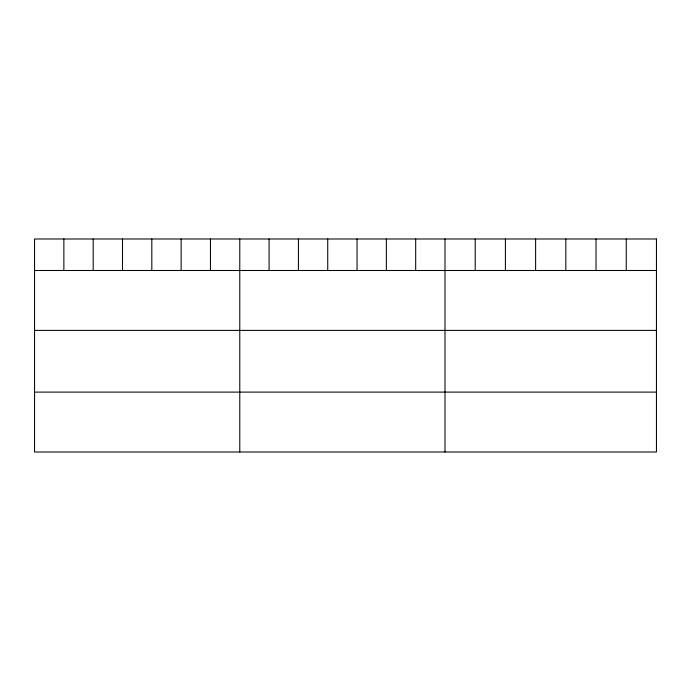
<?xml version="1.0" encoding="UTF-8"?>
<svg xmlns="http://www.w3.org/2000/svg" width="691" height="691" viewBox="0 0 691 691"><rect width="100%" height="100%" fill="white"/><g stroke="black" fill="none" stroke-linecap="round" stroke-linejoin="round"><path stroke-width="1.04" d="M34.55 270.492L656.45 270.492M34.55 330.393L656.45 330.393M34.55 392.108L656.45 392.108M626.245 238.991L626.245 270.492M596.039 238.991L596.039 270.492M565.834 238.991L565.834 270.492M535.62 238.991L535.62 270.492M505.415 238.991L505.415 270.492M475.209 238.991L475.209 270.492M445.004 238.991L445.004 452.009M415.688 238.991L415.688 270.492M386.364 238.991L386.364 270.492M357.048 238.991L357.048 270.492M327.733 238.991L327.733 270.492M298.417 238.991L298.417 270.492M269.093 238.991L269.093 270.492M239.777 238.991L239.777 452.009M210.461 238.991L210.461 270.492M181.137 238.991L181.137 270.492M151.821 238.991L151.821 270.492M122.506 238.991L122.506 270.492M93.19 238.991L93.19 270.492M63.866 238.991L63.866 270.492M656.45 238.991L34.55 238.991L34.55 452.009L656.45 452.009L656.45 238.991"/></g></svg>
